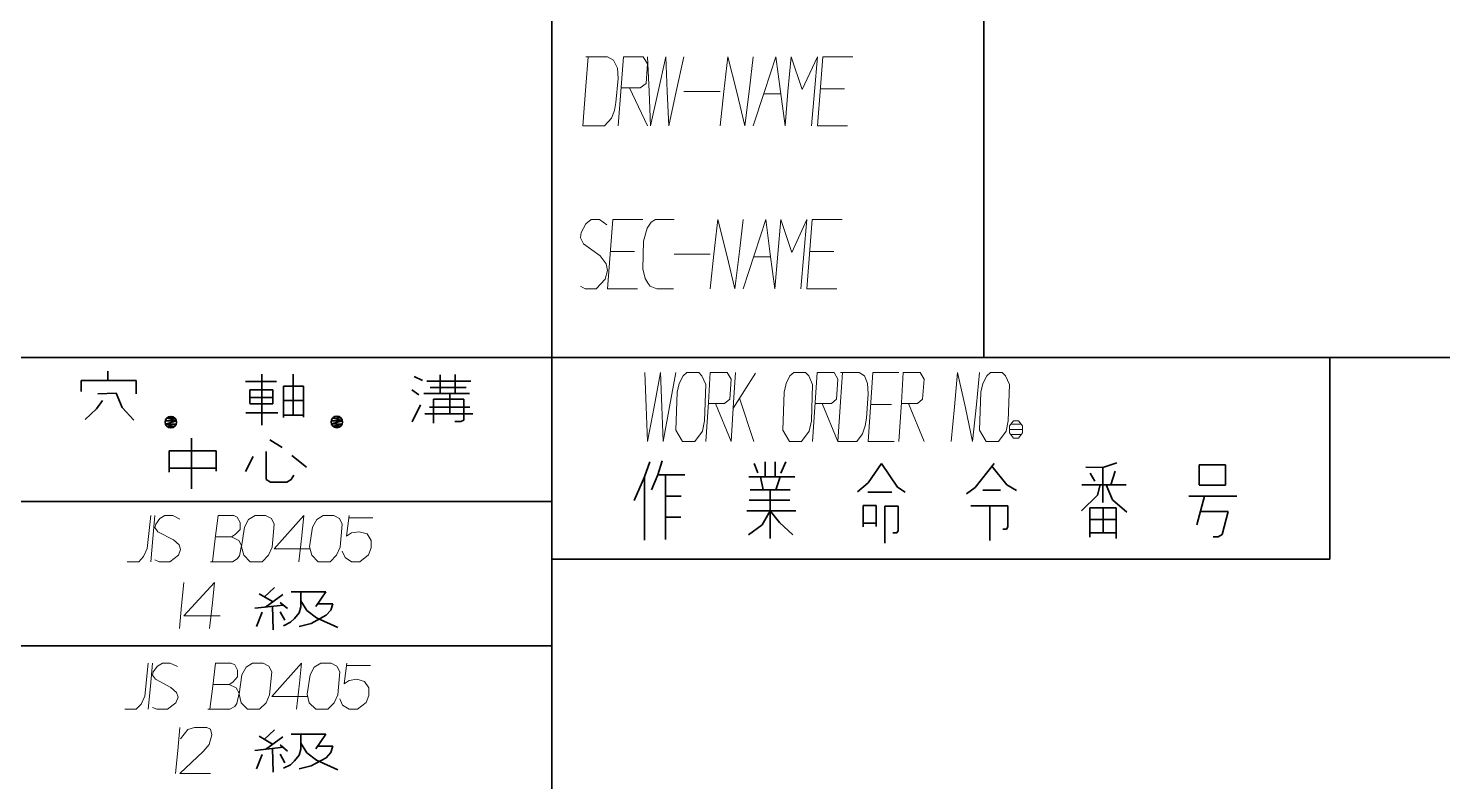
# Model space of a CAD drawing. Header units: millimetres. Extents: x 1333 to 104182, y -62616 to -5704.
# Drawn here: x 47864.16 to 47913.24, y -62590.99 to -62564.86 of the extents above; entities that cross this region are included whole.
import ezdxf

# ---------------------------------------------------------------- set-up
doc = ezdxf.new("R2010")
doc.units = ezdxf.units.MM
doc.header["$LTSCALE"] = 0.5
doc.layers.add('08', color=1, linetype='Continuous')

# ---------------------------------------------------------------- blocks, each defined once
blk = doc.blocks.new('999')
at = {"color": 7, "lineweight": 35}
for p, q in [((75474.98, -11451.12), (75474.98, -11826.55)), ((75114.98, -11823.12), (75475.51, -11823.12)), ((75804.98, -11823.12), (75475.51, -11823.12)), ((75474.98, -11826.55), (75474.98, -11913.12)), ((75114.98, -11838.12), (75474.98, -11838.12)), ((75555.98, -11844.12), (75474.98, -11844.12)), ((75234.98, -11853.12), (75474.98, -11853.12))]:
    blk.add_line(p, q, dxfattribs=at)
at = {"color": 7, "lineweight": 35, "ltscale": 0.45}
blk.add_line((75519.98, -11823.12), (75519.98, -11769.12), dxfattribs=at)
at = {"color": 7, "lineweight": 35, "ltscale": 0.175}
blk.add_line((75555.98, -11823.12), (75555.98, -11844.12), dxfattribs=at)
at = {"color": 7, "lineweight": 35, "ltscale": 0.008194}
blk.add_line((75428.77, -11824.55), (75428.77, -11825.53), dxfattribs=at)
at = {"color": 7, "lineweight": 35, "ltscale": 0.047644}
blk.add_line((75426, -11825.53), (75431.71, -11825.53), dxfattribs=at)
at = {"color": 7, "lineweight": 35, "ltscale": 0.009323}
blk.add_line((75426, -11826.65), (75426, -11825.53), dxfattribs=at)
at = {"color": 7, "lineweight": 35, "ltscale": 0.011584}
blk.add_line((75431.71, -11825.53), (75431.71, -11826.92), dxfattribs=at)
at = {"color": 7, "lineweight": 35, "ltscale": 0.026721}
blk.add_line((75443.11, -11825.63), (75446.32, -11825.63), dxfattribs=at)
at = {"color": 7, "lineweight": 35, "ltscale": 0.044495}
blk.add_line((75444.8, -11824.84), (75444.8, -11830.17), dxfattribs=at)
at = {"color": 7, "lineweight": 35, "ltscale": 0.017505}
for p, q in [((75447.04, -11826.12), (75449.14, -11826.12)), ((75447.04, -11827.59), (75449.14, -11827.59)), ((75447.04, -11829.12), (75449.14, -11829.12))]:
    blk.add_line(p, q, dxfattribs=at)
at = {"color": 7, "lineweight": 35, "ltscale": 0.027048}
blk.add_line((75447.04, -11829.37), (75447.04, -11826.12), dxfattribs=at)
at = {"color": 7, "lineweight": 35, "ltscale": 0.035538}
blk.add_line((75448.07, -11824.85), (75448.07, -11829.11), dxfattribs=at)
at = {"color": 7, "lineweight": 35, "ltscale": 0.026678}
blk.add_line((75449.14, -11826.12), (75449.14, -11829.32), dxfattribs=at)
at = {"color": 7, "lineweight": 35, "ltscale": 0.007961}
blk.add_line((75460.67, -11825.11), (75461.54, -11825.5), dxfattribs=at)
at = {"color": 7, "lineweight": 35, "ltscale": 0.038135}
blk.add_line((75461.97, -11825.6), (75466.55, -11825.6), dxfattribs=at)
at = {"color": 7, "lineweight": 35, "ltscale": 0.016248}
blk.add_line((75463.38, -11824.91), (75463.38, -11826.86), dxfattribs=at)
at = {"color": 7, "lineweight": 35, "ltscale": 0.016525}
blk.add_line((75464.92, -11824.88), (75464.92, -11826.86), dxfattribs=at)
at = {"color": 7, "lineweight": 35, "ltscale": 0.009085}
blk.add_line((75428.23, -11827.6), (75427.59, -11828.48), dxfattribs=at)
at = {"color": 7, "lineweight": 35, "ltscale": 0.016067}
blk.add_line((75427.72, -11826.89), (75429.65, -11826.85), dxfattribs=at)
at = {"color": 7, "lineweight": 35, "ltscale": 0.01343}
blk.add_line((75429.65, -11826.85), (75430.26, -11828.34), dxfattribs=at)
at = {"color": 7, "lineweight": 35, "ltscale": 0.020081}
for p, q in [((75443.55, -11826.5), (75445.96, -11826.5)), ((75443.55, -11827.27), (75445.96, -11827.27)), ((75445.96, -11827.96), (75443.55, -11827.96))]:
    blk.add_line(p, q, dxfattribs=at)
at = {"color": 7, "lineweight": 35, "ltscale": 0.011816}
blk.add_line((75443.55, -11827.91), (75443.55, -11826.5), dxfattribs=at)
at = {"color": 7, "lineweight": 35, "ltscale": 0.012186}
blk.add_line((75445.96, -11826.5), (75445.96, -11827.96), dxfattribs=at)
at = {"color": 7, "lineweight": 35, "ltscale": 0.007469}
blk.add_line((75460.43, -11826.49), (75461.16, -11827.01), dxfattribs=at)
at = {"color": 7, "lineweight": 35, "ltscale": 0.03988}
blk.add_line((75461.65, -11826.86), (75466.43, -11826.86), dxfattribs=at)
at = {"color": 7, "lineweight": 35, "ltscale": 0.031494}
blk.add_line((75462.31, -11826.23), (75466.09, -11826.23), dxfattribs=at)
at = {"color": 7, "lineweight": 35, "ltscale": 0.02616}
blk.add_line((75462.68, -11827.46), (75465.82, -11827.46), dxfattribs=at)
at = {"color": 7, "lineweight": 35, "ltscale": 0.02077}
blk.add_line((75462.68, -11829.95), (75462.68, -11827.46), dxfattribs=at)
at = {"color": 7, "lineweight": 35, "ltscale": 0.017722}
blk.add_line((75464.38, -11826.86), (75464.38, -11828.99), dxfattribs=at)
at = {"color": 7, "lineweight": 35, "ltscale": 0.018094}
blk.add_line((75465.82, -11827.46), (75465.82, -11829.63), dxfattribs=at)
at = {"color": 7, "lineweight": 35, "ltscale": 0.01339}
blk.add_line((75427.59, -11828.48), (75426.4, -11829.57), dxfattribs=at)
at = {"color": 7, "lineweight": 35, "ltscale": 0.014779}
blk.add_line((75430.26, -11828.34), (75431.48, -11829.63), dxfattribs=at)
at = {"color": 7, "lineweight": 35, "ltscale": 0.027539}
blk.add_line((75443.15, -11828.89), (75446.45, -11828.89), dxfattribs=at)
at = {"color": 7, "lineweight": 35, "ltscale": 0.016422}
blk.add_line((75460.44, -11829.82), (75461.31, -11828.05), dxfattribs=at)
at = {"color": 7, "lineweight": 35, "ltscale": 0.041724}
blk.add_line((75461.77, -11828.99), (75466.78, -11828.99), dxfattribs=at)
at = {"color": 7, "lineweight": 35, "ltscale": 0.034998}
blk.add_line((75462.27, -11828.28), (75466.47, -11828.28), dxfattribs=at)
at = {"color": 7, "lineweight": 35, "ltscale": 0.009827}
for p, q in [((75434.73, -11829.73), (75435.91, -11829.73)), ((75435.91, -11829.73), (75434.73, -11829.73)), ((75452.02, -11829.72), (75453.2, -11829.72)), ((75453.2, -11829.72), (75452.02, -11829.72))]:
    blk.add_line(p, q, dxfattribs=at)
at = {"color": 7, "lineweight": 35, "ltscale": 0.009973}
for p, q in [((75435.91, -11829.73), (75434.76, -11830.05)), ((75453.2, -11829.72), (75452.04, -11830.04))]:
    blk.add_line(p, q, dxfattribs=at)
at = {"color": 7, "lineweight": 35, "ltscale": 0.009339}
for p, q in [((75434.76, -11830.05), (75435.88, -11830.07)), ((75452.04, -11830.04), (75453.17, -11830.05))]:
    blk.add_line(p, q, dxfattribs=at)
at = {"color": 7, "lineweight": 35, "ltscale": 0.008787}
blk.add_line((75434.91, -11829.41), (75435.91, -11829.73), dxfattribs=at)
at = {"color": 7, "lineweight": 35, "ltscale": 0.007298}
blk.add_line((75435.78, -11829.46), (75434.91, -11829.41), dxfattribs=at)
at = {"color": 7, "lineweight": 35, "ltscale": 0.008292}
blk.add_line((75435.88, -11830.07), (75434.91, -11830.28), dxfattribs=at)
at = {"color": 7, "lineweight": 35, "ltscale": 0.006446}
for p, q in [((75434.91, -11830.28), (75435.68, -11830.33)), ((75452.19, -11830.26), (75452.96, -11830.31))]:
    blk.add_line(p, q, dxfattribs=at)
at = {"color": 7, "lineweight": 35, "ltscale": 0.004215}
for p, q in [((75435.32, -11829.25), (75435.78, -11829.46)), ((75452.61, -11829.23), (75453.07, -11829.44))]:
    blk.add_line(p, q, dxfattribs=at)
at = {"color": 7, "lineweight": 35, "ltscale": 0.008776}
blk.add_line((75452.19, -11829.4), (75453.2, -11829.72), dxfattribs=at)
at = {"color": 7, "lineweight": 35, "ltscale": 0.007286}
blk.add_line((75453.07, -11829.44), (75452.19, -11829.4), dxfattribs=at)
at = {"color": 7, "lineweight": 35, "ltscale": 0.008293}
for p, q in [((75453.17, -11830.05), (75452.19, -11830.26)), ((75446.72, -11864.41), (75447.18, -11865.29))]:
    blk.add_line(p, q, dxfattribs=at)
at = {"color": 7, "lineweight": 35, "ltscale": 0.005164}
blk.add_line((75465.52, -11829.8), (75464.9, -11829.8), dxfattribs=at)
at = {"color": 7, "lineweight": 35, "ltscale": 0.002874}
blk.add_line((75465.82, -11829.63), (75465.52, -11829.8), dxfattribs=at)
at = {"color": 7, "lineweight": 35, "ltscale": 0.043878}
blk.add_line((75437.47, -11831.53), (75437.47, -11836.79), dxfattribs=at)
at = {"color": 7, "lineweight": 35, "ltscale": 0.012576}
blk.add_line((75445.64, -11831.68), (75446.91, -11832.5), dxfattribs=at)
at = {"color": 7, "lineweight": 35, "ltscale": 0.040601}
for p, q in [((75435.17, -11832.85), (75440.04, -11832.85)), ((75435.17, -11834.64), (75440.04, -11834.64))]:
    blk.add_line(p, q, dxfattribs=at)
at = {"color": 7, "lineweight": 35, "ltscale": 0.018365}
blk.add_line((75435.17, -11835.06), (75435.17, -11832.85), dxfattribs=at)
at = {"color": 7, "lineweight": 35, "ltscale": 0.017517}
blk.add_line((75440.04, -11832.85), (75440.04, -11834.96), dxfattribs=at)
at = {"color": 7, "lineweight": 35, "ltscale": 0.014554}
blk.add_line((75443.91, -11833.43), (75443.1, -11834.98), dxfattribs=at)
at = {"color": 7, "lineweight": 35, "ltscale": 0.02406}
blk.add_line((75445.24, -11832.92), (75445.24, -11835.81), dxfattribs=at)
at = {"color": 7, "lineweight": 35, "ltscale": 0.016273}
blk.add_line((75447.93, -11833.31), (75449.44, -11834.55), dxfattribs=at)
at = {"color": 7, "lineweight": 35, "ltscale": 0.013838}
blk.add_line((75485.19, -11833.97), (75484.64, -11835.53), dxfattribs=at)
at = {"color": 7, "lineweight": 35, "ltscale": 0.012732}
blk.add_line((75486.48, -11833.88), (75486.03, -11835.34), dxfattribs=at)
at = {"color": 7, "lineweight": 35, "ltscale": 0.008817}
blk.add_line((75496.07, -11834.14), (75496.43, -11835.13), dxfattribs=at)
at = {"color": 7, "lineweight": 35, "ltscale": 0.013058}
blk.add_line((75497.19, -11833.97), (75497.19, -11835.53), dxfattribs=at)
at = {"color": 7, "lineweight": 35, "ltscale": 0.012885}
blk.add_line((75498.23, -11835.53), (75498.23, -11833.99), dxfattribs=at)
at = {"color": 7, "lineweight": 35, "ltscale": 0.010751}
blk.add_line((75499.35, -11833.97), (75498.84, -11835.15), dxfattribs=at)
at = {"color": 7, "lineweight": 35, "ltscale": 0.020296}
blk.add_line((75509.3, -11834.14), (75507.93, -11836.15), dxfattribs=at)
at = {"color": 7, "lineweight": 35, "ltscale": 0.025005}
blk.add_line((75509.3, -11834.14), (75510.99, -11836.61), dxfattribs=at)
at = {"color": 7, "lineweight": 35, "ltscale": 0.026499}
blk.add_line((75521.03, -11834.14), (75519.07, -11836.64), dxfattribs=at)
at = {"color": 7, "lineweight": 35, "ltscale": 0.020925}
blk.add_line((75520.79, -11834.44), (75522.38, -11836.38), dxfattribs=at)
at = {"color": 7, "lineweight": 35, "ltscale": 0.014799}
blk.add_line((75532.36, -11834.58), (75530.58, -11834.54), dxfattribs=at)
at = {"color": 7, "lineweight": 35, "ltscale": 0.012818}
blk.add_line((75533.82, -11834.09), (75532.36, -11834.58), dxfattribs=at)
at = {"color": 7, "lineweight": 35, "ltscale": 0.030356}
blk.add_line((75532.36, -11834.58), (75532.36, -11838.22), dxfattribs=at)
at = {"color": 7, "lineweight": 35, "ltscale": 0.01256}
blk.add_line((75533.65, -11834.94), (75533.2, -11836.38), dxfattribs=at)
at = {"color": 7, "lineweight": 35, "ltscale": 0.017297}
blk.add_line((75542.38, -11836.36), (75542.38, -11834.28), dxfattribs=at)
at = {"color": 7, "lineweight": 35, "ltscale": 0.022888}
for p, q in [((75542.38, -11834.28), (75545.12, -11834.28)), ((75545.12, -11836.42), (75542.38, -11836.42)), ((75531.01, -11838.77), (75533.75, -11838.77)), ((75531.01, -11839.98), (75533.75, -11839.98)), ((75531.01, -11841.38), (75533.75, -11841.38))]:
    blk.add_line(p, q, dxfattribs=at)
at = {"color": 7, "lineweight": 35, "ltscale": 0.017825}
blk.add_line((75545.12, -11834.28), (75545.12, -11836.42), dxfattribs=at)
at = {"color": 7, "lineweight": 35, "ltscale": 0.004455}
blk.add_line((75445.24, -11835.81), (75445.7, -11836.08), dxfattribs=at)
at = {"color": 7, "lineweight": 35, "ltscale": 0.014355}
blk.add_line((75445.7, -11836.08), (75447.42, -11836.08), dxfattribs=at)
at = {"color": 7, "lineweight": 35, "ltscale": 0.004297}
blk.add_line((75447.42, -11836.08), (75447.87, -11835.82), dxfattribs=at)
at = {"color": 7, "lineweight": 35, "ltscale": 0.004257}
blk.add_line((75447.87, -11835.82), (75448.12, -11835.38), dxfattribs=at)
at = {"color": 7, "lineweight": 35, "ltscale": 0.022354}
blk.add_line((75484.64, -11835.53), (75483.56, -11837.99), dxfattribs=at)
at = {"color": 7, "lineweight": 35, "ltscale": 0.055069}
blk.add_line((75484.64, -11835.53), (75484.64, -11842.14), dxfattribs=at)
at = {"color": 7, "lineweight": 35, "ltscale": 0.01406}
blk.add_line((75486.03, -11835.34), (75485.36, -11836.89), dxfattribs=at)
at = {"color": 7, "lineweight": 35, "ltscale": 0.023425}
blk.add_line((75486.03, -11835.34), (75488.85, -11835.34), dxfattribs=at)
at = {"color": 7, "lineweight": 35, "ltscale": 0.055948}
blk.add_line((75486.82, -11835.34), (75486.82, -11842.06), dxfattribs=at)
at = {"color": 7, "lineweight": 35, "ltscale": 0.039795}
blk.add_line((75495.5, -11835.53), (75500.28, -11835.53), dxfattribs=at)
at = {"color": 7, "lineweight": 35, "ltscale": 0.01167}
blk.add_line((75496.73, -11835.53), (75496.98, -11836.91), dxfattribs=at)
at = {"color": 7, "lineweight": 35, "ltscale": 0.012113}
blk.add_line((75498.78, -11835.53), (75498.31, -11836.91), dxfattribs=at)
at = {"color": 7, "lineweight": 35, "ltscale": 0.012121}
blk.add_line((75507.93, -11836.15), (75506.83, -11837.1), dxfattribs=at)
at = {"color": 7, "lineweight": 35, "ltscale": 0.009549}
blk.add_line((75522.38, -11836.38), (75523.38, -11836.95), dxfattribs=at)
at = {"color": 7, "lineweight": 35, "ltscale": 0.03822}
blk.add_line((75530.18, -11836.38), (75534.77, -11836.38), dxfattribs=at)
at = {"color": 7, "lineweight": 35, "ltscale": 0.007989}
blk.add_line((75531.03, -11835.15), (75531.51, -11835.98), dxfattribs=at)
at = {"color": 7, "lineweight": 35, "ltscale": 0.009288}
blk.add_line((75532.09, -11836.38), (75531.81, -11837.46), dxfattribs=at)
at = {"color": 7, "lineweight": 35, "ltscale": 0.014153}
blk.add_line((75532.72, -11836.38), (75533.37, -11837.95), dxfattribs=at)
at = {"color": 7, "lineweight": 35, "ltscale": 0.013745}
blk.add_line((75486.82, -11837.55), (75488.47, -11837.55), dxfattribs=at)
at = {"color": 7, "lineweight": 35, "ltscale": 0.034692}
blk.add_line((75495.63, -11836.91), (75499.79, -11836.91), dxfattribs=at)
at = {"color": 7, "lineweight": 35, "ltscale": 0.042181}
blk.add_line((75497.72, -11836.91), (75497.72, -11841.97), dxfattribs=at)
at = {"color": 7, "lineweight": 35, "ltscale": 0.020776}
blk.add_line((75507.89, -11837.14), (75510.38, -11837.14), dxfattribs=at)
at = {"color": 7, "lineweight": 35, "ltscale": 0.007862}
blk.add_line((75510.99, -11836.61), (75511.78, -11837.14), dxfattribs=at)
at = {"color": 7, "lineweight": 35, "ltscale": 0.009306}
blk.add_line((75519.07, -11836.64), (75518.18, -11837.31), dxfattribs=at)
at = {"color": 7, "lineweight": 35, "ltscale": 0.01532}
blk.add_line((75519.87, -11836.93), (75521.71, -11836.93), dxfattribs=at)
at = {"color": 7, "lineweight": 35, "ltscale": 0.019321}
blk.add_line((75531.81, -11837.46), (75530.14, -11839.07), dxfattribs=at)
at = {"color": 7, "lineweight": 35, "ltscale": 0.041736}
blk.add_line((75541.3, -11837.55), (75546.31, -11837.55), dxfattribs=at)
at = {"color": 7, "lineweight": 35, "ltscale": 0.025634}
blk.add_line((75542.93, -11837.55), (75542.13, -11840.52), dxfattribs=at)
at = {"color": 7, "lineweight": 35, "ltscale": 0.042444}
blk.add_line((75495.31, -11839.09), (75500.41, -11839.09), dxfattribs=at)
at = {"color": 7, "lineweight": 35, "ltscale": 0.035217}
blk.add_line((75495.55, -11837.97), (75499.77, -11837.97), dxfattribs=at)
at = {"color": 7, "lineweight": 35, "ltscale": 0.013831}
blk.add_line((75497.72, -11839.09), (75496.9, -11840.53), dxfattribs=at)
at = {"color": 7, "lineweight": 35, "ltscale": 0.012913}
blk.add_line((75497.72, -11839.09), (75498.69, -11840.3), dxfattribs=at)
at = {"color": 7, "lineweight": 35, "ltscale": 0.011108}
for p, q in [((75507.42, -11838.54), (75508.75, -11838.54)), ((75507.42, -11840.36), (75508.75, -11840.36))]:
    blk.add_line(p, q, dxfattribs=at)
at = {"color": 7, "lineweight": 35, "ltscale": 0.01853}
blk.add_line((75507.42, -11840.76), (75507.42, -11838.54), dxfattribs=at)
at = {"color": 7, "lineweight": 35, "ltscale": 0.018002}
blk.add_line((75508.75, -11838.54), (75508.75, -11840.7), dxfattribs=at)
at = {"color": 7, "lineweight": 35, "ltscale": 0.011621}
blk.add_line((75509.66, -11838.58), (75511.06, -11838.58), dxfattribs=at)
at = {"color": 7, "lineweight": 35, "ltscale": 0.032123}
blk.add_line((75509.66, -11842.44), (75509.66, -11838.58), dxfattribs=at)
at = {"color": 7, "lineweight": 35, "ltscale": 0.021356}
blk.add_line((75511.06, -11838.58), (75511.06, -11841.15), dxfattribs=at)
at = {"color": 7, "lineweight": 35, "ltscale": 0.032043}
blk.add_line((75518.62, -11838.56), (75522.47, -11838.56), dxfattribs=at)
at = {"color": 7, "lineweight": 35, "ltscale": 0.029919}
blk.add_line((75520.59, -11838.56), (75520.59, -11842.15), dxfattribs=at)
at = {"color": 7, "lineweight": 35, "ltscale": 0.018179}
blk.add_line((75522.47, -11838.56), (75522.47, -11840.74), dxfattribs=at)
at = {"color": 7, "lineweight": 35, "ltscale": 0.025415}
blk.add_line((75531.01, -11841.82), (75531.01, -11838.77), dxfattribs=at)
at = {"color": 7, "lineweight": 35, "ltscale": 0.02171}
blk.add_line((75532.38, -11838.77), (75532.38, -11841.38), dxfattribs=at)
at = {"color": 7, "lineweight": 35, "ltscale": 0.016253}
blk.add_line((75533.37, -11837.95), (75534.85, -11839.22), dxfattribs=at)
at = {"color": 7, "lineweight": 35, "ltscale": 0.026474}
blk.add_line((75533.75, -11838.77), (75533.75, -11841.95), dxfattribs=at)
at = {"color": 7, "lineweight": 35, "ltscale": 0.024365}
blk.add_line((75542.5, -11839.15), (75545.42, -11839.15), dxfattribs=at)
at = {"color": 7, "lineweight": 35, "ltscale": 0.020591}
blk.add_line((75545.42, -11839.15), (75544.78, -11841.54), dxfattribs=at)
at = {"color": 7, "lineweight": 35, "ltscale": 0.013562}
blk.add_line((75486.82, -11839.73), (75488.44, -11839.73), dxfattribs=at)
at = {"color": 7, "lineweight": 35, "ltscale": 0.014876}
blk.add_line((75496.9, -11840.53), (75495.46, -11841.59), dxfattribs=at)
at = {"color": 7, "lineweight": 35, "ltscale": 0.015722}
blk.add_line((75498.69, -11840.3), (75500.09, -11841.57), dxfattribs=at)
at = {"color": 7, "lineweight": 35, "ltscale": 0.002201}
blk.add_line((75522.47, -11840.74), (75522.34, -11840.97), dxfattribs=at)
at = {"color": 7, "lineweight": 35, "ltscale": 0.00343}
blk.add_line((75510.92, -11841.38), (75510.51, -11841.38), dxfattribs=at)
at = {"color": 7, "lineweight": 35, "ltscale": 0.002245}
blk.add_line((75511.06, -11841.15), (75510.92, -11841.38), dxfattribs=at)
at = {"color": 7, "lineweight": 35, "ltscale": 0.003223}
blk.add_line((75522.34, -11840.97), (75521.95, -11840.97), dxfattribs=at)
at = {"color": 7, "lineweight": 35, "ltscale": 0.004529}
blk.add_line((75544.38, -11841.77), (75543.83, -11841.77), dxfattribs=at)
at = {"color": 7, "lineweight": 35, "ltscale": 0.003873}
blk.add_line((75544.78, -11841.54), (75544.38, -11841.77), dxfattribs=at)
at = {"color": 7, "lineweight": 35, "ltscale": 0.013328}
blk.add_line((75444.53, -11847.7), (75445.9, -11848.53), dxfattribs=at)
at = {"color": 7, "lineweight": 35, "ltscale": 0.012234}
for p, q in [((75446.12, -11847.06), (75445.05, -11848.06)), ((75446.12, -11861.88), (75445.05, -11862.88))]:
    blk.add_line(p, q, dxfattribs=at)
at = {"color": 7, "lineweight": 35, "ltscale": 0.018495}
for p, q in [((75446.97, -11847.79), (75445.17, -11849.09)), ((75446.97, -11862.61), (75445.17, -11863.9))]:
    blk.add_line(p, q, dxfattribs=at)
at = {"color": 7, "lineweight": 35, "ltscale": 0.030115}
for p, q in [((75447.85, -11847.5), (75451.46, -11847.5)), ((75447.85, -11862.32), (75451.46, -11862.32))]:
    blk.add_line(p, q, dxfattribs=at)
at = {"color": 7, "lineweight": 35, "ltscale": 0.013083}
for p, q in [((75448.86, -11847.5), (75448.86, -11849.07)), ((75448.86, -11862.32), (75448.86, -11863.89))]:
    blk.add_line(p, q, dxfattribs=at)
at = {"color": 7, "lineweight": 35, "ltscale": 0.015362}
blk.add_line((75451.46, -11847.5), (75450.44, -11849.04), dxfattribs=at)
at = {"color": 7, "lineweight": 35, "ltscale": 0.024924}
for p, q in [((75444.06, -11849.21), (75447.04, -11848.88)), ((75444.06, -11864.03), (75447.04, -11863.69))]:
    blk.add_line(p, q, dxfattribs=at)
at = {"color": 7, "lineweight": 35, "ltscale": 0.013404}
for p, q in [((75444.85, -11849.63), (75444.26, -11851.13)), ((75444.85, -11864.45), (75444.26, -11865.94))]:
    blk.add_line(p, q, dxfattribs=at)
at = {"color": 7, "lineweight": 35, "ltscale": 0.020496}
for p, q in [((75445.92, -11849), (75445.99, -11851.46)), ((75445.92, -11863.82), (75445.99, -11866.28))]:
    blk.add_line(p, q, dxfattribs=at)
at = {"color": 7, "lineweight": 35, "ltscale": 0.008474}
for p, q in [((75446.7, -11848.62), (75447.49, -11849.26)), ((75446.7, -11863.43), (75447.49, -11864.08))]:
    blk.add_line(p, q, dxfattribs=at)
at = {"color": 7, "lineweight": 35, "ltscale": 0.00829}
blk.add_line((75446.72, -11849.59), (75447.18, -11850.47), dxfattribs=at)
at = {"color": 7, "lineweight": 35, "ltscale": 0.00637}
blk.add_line((75448.68, -11849.69), (75448.19, -11850.29), dxfattribs=at)
at = {"color": 7, "lineweight": 35, "ltscale": 0.005376}
blk.add_line((75448.86, -11849.07), (75448.68, -11849.69), dxfattribs=at)
at = {"color": 7, "lineweight": 35, "ltscale": 0.009837}
for p, q in [((75448.86, -11848.44), (75449.47, -11849.46)), ((75448.86, -11863.26), (75449.47, -11864.27))]:
    blk.add_line(p, q, dxfattribs=at)
at = {"color": 7, "lineweight": 35, "ltscale": 0.010647}
blk.add_line((75449.47, -11849.46), (75450.49, -11850.22), dxfattribs=at)
at = {"color": 7, "lineweight": 35, "ltscale": 0.013049}
for p, q in [((75450.64, -11848.74), (75452.2, -11848.74)), ((75450.64, -11863.56), (75452.2, -11863.56))]:
    blk.add_line(p, q, dxfattribs=at)
at = {"color": 7, "lineweight": 35, "ltscale": 0.006121}
for p, q in [((75451.98, -11849.41), (75451.49, -11849.95)), ((75451.98, -11864.22), (75451.49, -11864.77))]:
    blk.add_line(p, q, dxfattribs=at)
at = {"color": 7, "lineweight": 35, "ltscale": 0.005862}
for p, q in [((75452.2, -11848.74), (75451.98, -11849.41)), ((75452.2, -11863.56), (75451.98, -11864.22))]:
    blk.add_line(p, q, dxfattribs=at)
at = {"color": 7, "lineweight": 35, "ltscale": 0.00685}
for p, q in [((75447.79, -11850.68), (75447.05, -11851.04)), ((75447.79, -11865.5), (75447.05, -11865.86))]:
    blk.add_line(p, q, dxfattribs=at)
at = {"color": 7, "lineweight": 35, "ltscale": 0.004731}
for p, q in [((75448.19, -11850.29), (75447.79, -11850.68)), ((75448.19, -11865.1), (75447.79, -11865.5))]:
    blk.add_line(p, q, dxfattribs=at)
at = {"color": 7, "lineweight": 35, "ltscale": 0.010798}
blk.add_line((75449.95, -11850.79), (75448.69, -11851.1), dxfattribs=at)
at = {"color": 7, "lineweight": 35, "ltscale": 0.014628}
blk.add_line((75451.49, -11849.95), (75449.95, -11850.79), dxfattribs=at)
at = {"color": 7, "lineweight": 35, "ltscale": 0.020169}
blk.add_line((75450.49, -11850.22), (75452.7, -11851.21), dxfattribs=at)
at = {"color": 7, "lineweight": 35, "ltscale": 0.013327}
blk.add_line((75444.53, -11862.52), (75445.9, -11863.35), dxfattribs=at)
at = {"color": 7, "lineweight": 35, "ltscale": 0.01536}
blk.add_line((75451.46, -11862.32), (75450.44, -11863.85), dxfattribs=at)
at = {"color": 7, "lineweight": 35, "ltscale": 0.005373}
blk.add_line((75448.86, -11863.89), (75448.68, -11864.51), dxfattribs=at)
at = {"color": 7, "lineweight": 35, "ltscale": 0.010649}
blk.add_line((75449.47, -11864.27), (75450.49, -11865.04), dxfattribs=at)
at = {"color": 7, "lineweight": 35, "ltscale": 0.006372}
blk.add_line((75448.68, -11864.51), (75448.19, -11865.1), dxfattribs=at)
at = {"color": 7, "lineweight": 35, "ltscale": 0.010797}
blk.add_line((75449.95, -11865.61), (75448.69, -11865.92), dxfattribs=at)
at = {"color": 7, "lineweight": 35, "ltscale": 0.014629}
blk.add_line((75451.49, -11864.77), (75449.95, -11865.61), dxfattribs=at)
at = {"color": 7, "lineweight": 35, "ltscale": 0.020168}
blk.add_line((75450.49, -11865.04), (75452.7, -11866.03), dxfattribs=at)
at = {"color": 7, "lineweight": 13}
for points in [[(75478.21, -11799.03), (75480.49, -11799.03), (75481.2, -11798.22), (75481.51, -11797.41), (75481.67, -11796.6), (75481.9, -11794.08), (75481.82, -11793), (75481.43, -11792.19), (75480.8, -11791.83), (75478.52, -11791.83)], [(75478.76, -11791.83), (75478.52, -11794.89), (75478.21, -11799.03)], [(75481.9, -11799.03), (75482.22, -11794.98), (75482.45, -11791.83), (75484.5, -11791.83), (75484.97, -11792.55), (75484.81, -11794.62), (75484.18, -11795.07), (75482.22, -11795.07)], [(75484.97, -11791.83), (75485.12, -11795.43), (75485.28, -11799.03), (75486.07, -11795.43), (75486.85, -11791.83), (75487.01, -11795.43), (75487.17, -11799.03), (75487.95, -11795.43), (75488.74, -11791.83)], [(75492.51, -11799.03), (75492.9, -11795.43), (75493.3, -11791.83), (75494.24, -11795.52), (75495.1, -11799.03), (75495.57, -11795.16), (75495.97, -11791.83)], [(75495.97, -11799.03), (75497.15, -11795.43), (75498.32, -11791.83), (75498.8, -11795.43), (75499.27, -11799.03)], [(75499.27, -11799.03), (75499.58, -11795.43), (75499.9, -11791.83), (75501.07, -11795.25), (75502.65, -11791.83), (75502.33, -11795.43), (75502.02, -11799.03)], [(75505.79, -11799.03), (75502.65, -11799.03), (75502.96, -11794.98), (75503.2, -11791.83), (75506.34, -11791.83)], [(75483.08, -11795.07), (75484.97, -11799.03)], [(75502.96, -11795.16), (75505.47, -11795.16)], [(75488.74, -11795.43), (75492.51, -11795.43)], [(75497.07, -11795.7), (75498.8, -11795.7)], [(75477.99, -11815.7), (75478.45, -11815.97), (75479.62, -11815.97), (75480.56, -11814.98), (75480.79, -11814.08), (75480.64, -11813.36), (75480.01, -11812.55), (75478.3, -11811.29), (75477.99, -11810.66), (75478.06, -11810.12), (75478.53, -11809.22), (75479.08, -11808.77), (75479.94, -11808.77), (75480.72, -11809.31)], [(75483.92, -11815.97), (75480.79, -11815.97), (75481.11, -11811.92), (75481.34, -11808.77), (75484.46, -11808.77)], [(75487.66, -11815.97), (75485.94, -11815.97), (75485.24, -11815.7), (75485.01, -11815.43), (75484.7, -11814.89), (75484.46, -11813.9), (75484.54, -11811.02), (75484.93, -11809.67), (75485.32, -11809.04), (75485.79, -11808.77), (75487.74, -11808.77)], [(75491.48, -11815.97), (75491.87, -11812.37), (75492.26, -11808.77), (75493.2, -11812.46), (75494.06, -11815.97), (75494.53, -11812.1), (75494.92, -11808.77)], [(75494.92, -11815.97), (75496.09, -11812.37), (75497.26, -11808.77), (75497.73, -11812.37), (75498.2, -11815.97)], [(75498.2, -11815.97), (75498.51, -11812.37), (75498.82, -11808.77), (75499.99, -11812.19), (75501.55, -11808.77), (75501.24, -11812.37), (75500.93, -11815.97)], [(75504.67, -11815.97), (75501.55, -11815.97), (75501.86, -11811.92), (75502.1, -11808.77), (75505.22, -11808.77)], [(75481.11, -11812.1), (75483.6, -11812.1)], [(75487.74, -11812.37), (75491.48, -11812.37)], [(75496.01, -11812.64), (75497.73, -11812.64)], [(75501.86, -11812.1), (75504.36, -11812.1)], [(75484.68, -11824.67), (75484.82, -11828.27), (75484.95, -11831.87), (75485.63, -11828.27), (75486.3, -11824.67), (75486.44, -11828.27), (75486.57, -11831.87), (75487.24, -11828.27), (75487.92, -11824.67)], [(75491.02, -11831.87), (75491.29, -11827.82), (75491.49, -11824.67), (75493.24, -11824.67), (75493.65, -11825.39), (75493.51, -11827.46), (75492.97, -11827.91), (75491.29, -11827.91)], [(75493.65, -11831.87), (75493.92, -11827.82), (75494.12, -11824.67)], [(75502.14, -11831.87), (75502.41, -11827.82), (75502.61, -11824.67), (75504.37, -11824.67), (75504.77, -11825.39), (75504.64, -11827.46), (75504.1, -11827.91), (75502.41, -11827.91)], [(75504.77, -11831.87), (75506.73, -11831.87), (75507.33, -11831.06), (75507.6, -11830.25), (75507.74, -11829.44), (75507.94, -11826.92), (75507.87, -11825.84), (75507.53, -11825.03), (75507, -11824.67), (75505.04, -11824.67)], [(75505.24, -11824.67), (75505.04, -11827.73), (75504.77, -11831.87)], [(75510.64, -11831.87), (75507.94, -11831.87), (75508.21, -11827.82), (75508.41, -11824.67), (75511.11, -11824.67)], [(75511.11, -11831.87), (75511.38, -11827.82), (75511.58, -11824.67), (75513.33, -11824.67), (75513.74, -11825.39), (75513.6, -11827.46), (75513.06, -11827.91), (75511.38, -11827.91)], [(75516.57, -11831.87), (75516.9, -11828.27), (75517.24, -11824.67), (75518.05, -11828.36), (75518.79, -11831.87), (75519.2, -11828), (75519.53, -11824.67)], [(75496.21, -11824.76), (75493.85, -11828.45)], [(75494.52, -11827.37), (75496.01, -11831.87)], [(75492.03, -11827.91), (75493.65, -11831.87)], [(75503.15, -11827.91), (75504.77, -11831.87)], [(75508.21, -11828), (75510.37, -11828)], [(75512.12, -11827.91), (75513.74, -11831.87)], [(75522.77, -11830.07), (75523.85, -11830.07)], [(75523.98, -11830.61), (75522.63, -11830.61)], [(75522.77, -11831.15), (75523.85, -11831.15)], [(75433.23, -11839.57), (75432.86, -11842.99), (75432.49, -11843.83), (75431.98, -11844.37), (75430.79, -11844.37)], [(75433.23, -11844.37), (75433.45, -11841.97), (75433.67, -11839.57)], [(75433.67, -11844.19), (75434.12, -11844.37), (75435.23, -11844.37), (75436.11, -11843.71), (75436.33, -11843.11), (75436.19, -11842.63), (75435.59, -11842.09), (75433.97, -11841.25), (75433.67, -11840.83), (75433.75, -11840.47), (75434.19, -11839.87), (75434.71, -11839.57), (75435.52, -11839.57), (75436.26, -11839.93)], [(75439.44, -11844.37), (75441.73, -11844.37), (75442.24, -11844.07), (75442.46, -11843.77), (75442.69, -11842.69), (75442.39, -11842.15), (75441.65, -11841.79), (75442.02, -11841.55), (75442.54, -11841.01), (75442.54, -11840.29), (75442.24, -11839.75), (75441.87, -11839.57), (75440.25, -11839.57), (75439.95, -11841.97), (75439.66, -11844.37)], [(75448.67, -11844.37), (75448.96, -11841.67), (75449.19, -11839.57), (75446.08, -11843.05), (75449.78, -11843.05)], [(75453.17, -11843.29), (75453.47, -11843.95), (75454.13, -11844.37), (75455.02, -11844.37), (75455.91, -11843.65), (75456.2, -11842.93), (75456.2, -11842.15), (75455.76, -11841.49), (75454.95, -11841.25), (75454.13, -11841.37), (75453.62, -11841.73), (75453.91, -11839.57)], [(75453.91, -11839.81), (75456.35, -11839.81)], [(75441.65, -11841.79), (75439.95, -11841.79)], [(75436.68, -11846.54), (75436.45, -11848.94), (75436.22, -11851.34)], [(75439.34, -11851.34), (75439.65, -11848.64), (75439.88, -11846.54), (75436.68, -11850.02), (75440.48, -11850.02)], [(75432.98, -11854.93), (75432.61, -11858.35), (75432.24, -11859.19), (75431.72, -11859.73), (75430.54, -11859.73)], [(75432.98, -11859.73), (75433.2, -11857.33), (75433.42, -11854.93)], [(75433.42, -11859.55), (75433.86, -11859.73), (75434.97, -11859.73), (75435.86, -11859.07), (75436.08, -11858.47), (75435.93, -11857.99), (75435.34, -11857.45), (75433.72, -11856.61), (75433.42, -11856.19), (75433.49, -11855.83), (75433.94, -11855.23), (75434.45, -11854.93), (75435.27, -11854.93), (75436.01, -11855.29)], [(75439.18, -11859.73), (75441.47, -11859.73), (75441.99, -11859.43), (75442.21, -11859.13), (75442.43, -11858.05), (75442.14, -11857.51), (75441.4, -11857.15), (75441.77, -11856.91), (75442.28, -11856.37), (75442.28, -11855.65), (75441.99, -11855.11), (75441.62, -11854.93), (75439.99, -11854.93), (75439.7, -11857.33), (75439.4, -11859.73)], [(75448.41, -11859.73), (75448.71, -11857.03), (75448.93, -11854.93), (75445.83, -11858.41), (75449.52, -11858.41)], [(75452.92, -11858.65), (75453.21, -11859.31), (75453.88, -11859.73), (75454.77, -11859.73), (75455.65, -11859.01), (75455.95, -11858.29), (75455.95, -11857.51), (75455.5, -11856.85), (75454.69, -11856.61), (75453.88, -11856.73), (75453.36, -11857.09), (75453.66, -11854.93)], [(75453.66, -11855.17), (75456.1, -11855.17)], [(75441.4, -11857.15), (75439.7, -11857.15)], [(75436.27, -11861.61), (75436.04, -11864.01), (75435.82, -11866.41)], [(75439.46, -11866.41), (75436.27, -11866.41), (75438.7, -11864.13), (75439.31, -11863.41), (75439.61, -11862.39), (75439.46, -11861.79), (75439.08, -11861.61), (75437.79, -11861.61), (75437.11, -11861.85), (75436.35, -11862.81)]]:
    blk.add_lwpolyline(points, dxfattribs=at)
for points in [[(75489.87, -11831.87), (75490.68, -11830.79), (75490.88, -11829.71), (75491.02, -11825.93), (75490.61, -11825.03), (75490.28, -11824.67), (75489.06, -11824.67), (75488.66, -11825.03), (75488.26, -11825.84), (75488.05, -11826.74), (75487.92, -11830.7), (75488.59, -11831.87)], [(75501, -11831.87), (75501.8, -11830.79), (75502.01, -11829.71), (75502.14, -11825.93), (75501.74, -11825.03), (75501.4, -11824.67), (75500.19, -11824.67), (75499.78, -11825.03), (75499.38, -11825.84), (75499.18, -11826.74), (75499.04, -11830.7), (75499.72, -11831.87)], [(75521.49, -11831.87), (75522.3, -11830.79), (75522.5, -11829.71), (75522.63, -11825.93), (75522.23, -11825.03), (75521.89, -11824.67), (75520.68, -11824.67), (75520.28, -11825.03), (75519.87, -11825.84), (75519.67, -11826.74), (75519.53, -11830.7), (75520.21, -11831.87)], [(75523.04, -11831.51), (75523.58, -11831.51), (75523.98, -11830.97), (75523.98, -11830.25), (75523.58, -11829.71), (75523.04, -11829.71), (75522.63, -11830.25), (75522.63, -11830.97)], [(75444.83, -11844.37), (75445.49, -11843.71), (75445.86, -11842.87), (75446.08, -11840.47), (75445.79, -11839.87), (75445.2, -11839.57), (75444.09, -11839.57), (75443.42, -11839.99), (75442.98, -11840.77), (75442.69, -11842.81), (75442.91, -11843.71), (75443.57, -11844.37)], [(75451.92, -11844.37), (75452.58, -11843.71), (75452.95, -11842.87), (75453.17, -11840.47), (75452.88, -11839.87), (75452.29, -11839.57), (75451.18, -11839.57), (75450.51, -11839.99), (75450.07, -11840.77), (75449.78, -11842.81), (75450, -11843.71), (75450.66, -11844.37)], [(75444.57, -11859.73), (75445.24, -11859.07), (75445.61, -11858.23), (75445.83, -11855.83), (75445.53, -11855.23), (75444.94, -11854.93), (75443.83, -11854.93), (75443.17, -11855.35), (75442.73, -11856.13), (75442.43, -11858.17), (75442.65, -11859.07), (75443.32, -11859.73)], [(75451.66, -11859.73), (75452.33, -11859.07), (75452.7, -11858.23), (75452.92, -11855.83), (75452.62, -11855.23), (75452.03, -11854.93), (75450.93, -11854.93), (75450.26, -11855.35), (75449.82, -11856.13), (75449.52, -11858.17), (75449.74, -11859.07), (75450.41, -11859.73)]]:
    blk.add_lwpolyline(points, close=True, dxfattribs=at)
at = {"color": 7, "lineweight": 35}
for centre in [(75435.32, -11829.85), (75452.61, -11829.83)]:
    blk.add_circle(centre, 0.6, dxfattribs=at)

msp = doc.modelspace()

# ---------------------------------------------------------------- block references
at = {"layer": '08', "color": 55, "xscale": 0.3333333333430346, "yscale": 0.3333333333357587, "zscale": 0.3333333333333333}
msp.add_blockref('999', (22723.994, -58635.239), dxfattribs=at)

doc.saveas('drawing.dxf')
